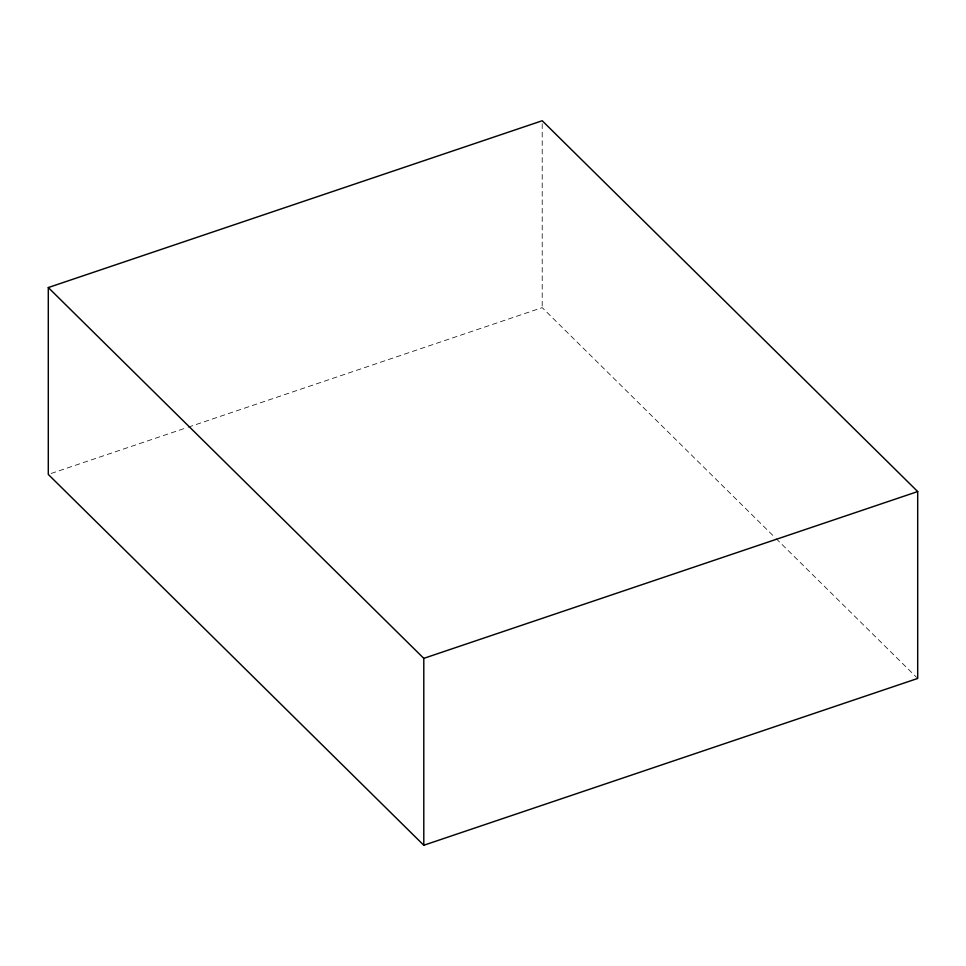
<?xml version="1.0" encoding="UTF-8"?>
<svg xmlns="http://www.w3.org/2000/svg" width="966" height="966" viewBox="0 0 966 966"><rect width="100%" height="100%" fill="white"/><g stroke="black" fill="none" stroke-linecap="round" stroke-linejoin="round"><path stroke-width="0.72" stroke-dasharray="4.83 3.62" d="M51.15 473.473L186.764 427.672M188.189 427.189L542.204 307.647L775.01 537.543M776.084 538.605L916.625 677.395M542.204 123.769L542.204 307.647"/><path stroke-width="1.45" d="M48.3 287.554L542.204 120.75L917.7 491.561L917.7 678.446L423.796 845.25L48.3 474.439L48.3 287.554L423.796 658.353L423.796 845.25M423.796 658.353L917.7 491.561"/></g></svg>
